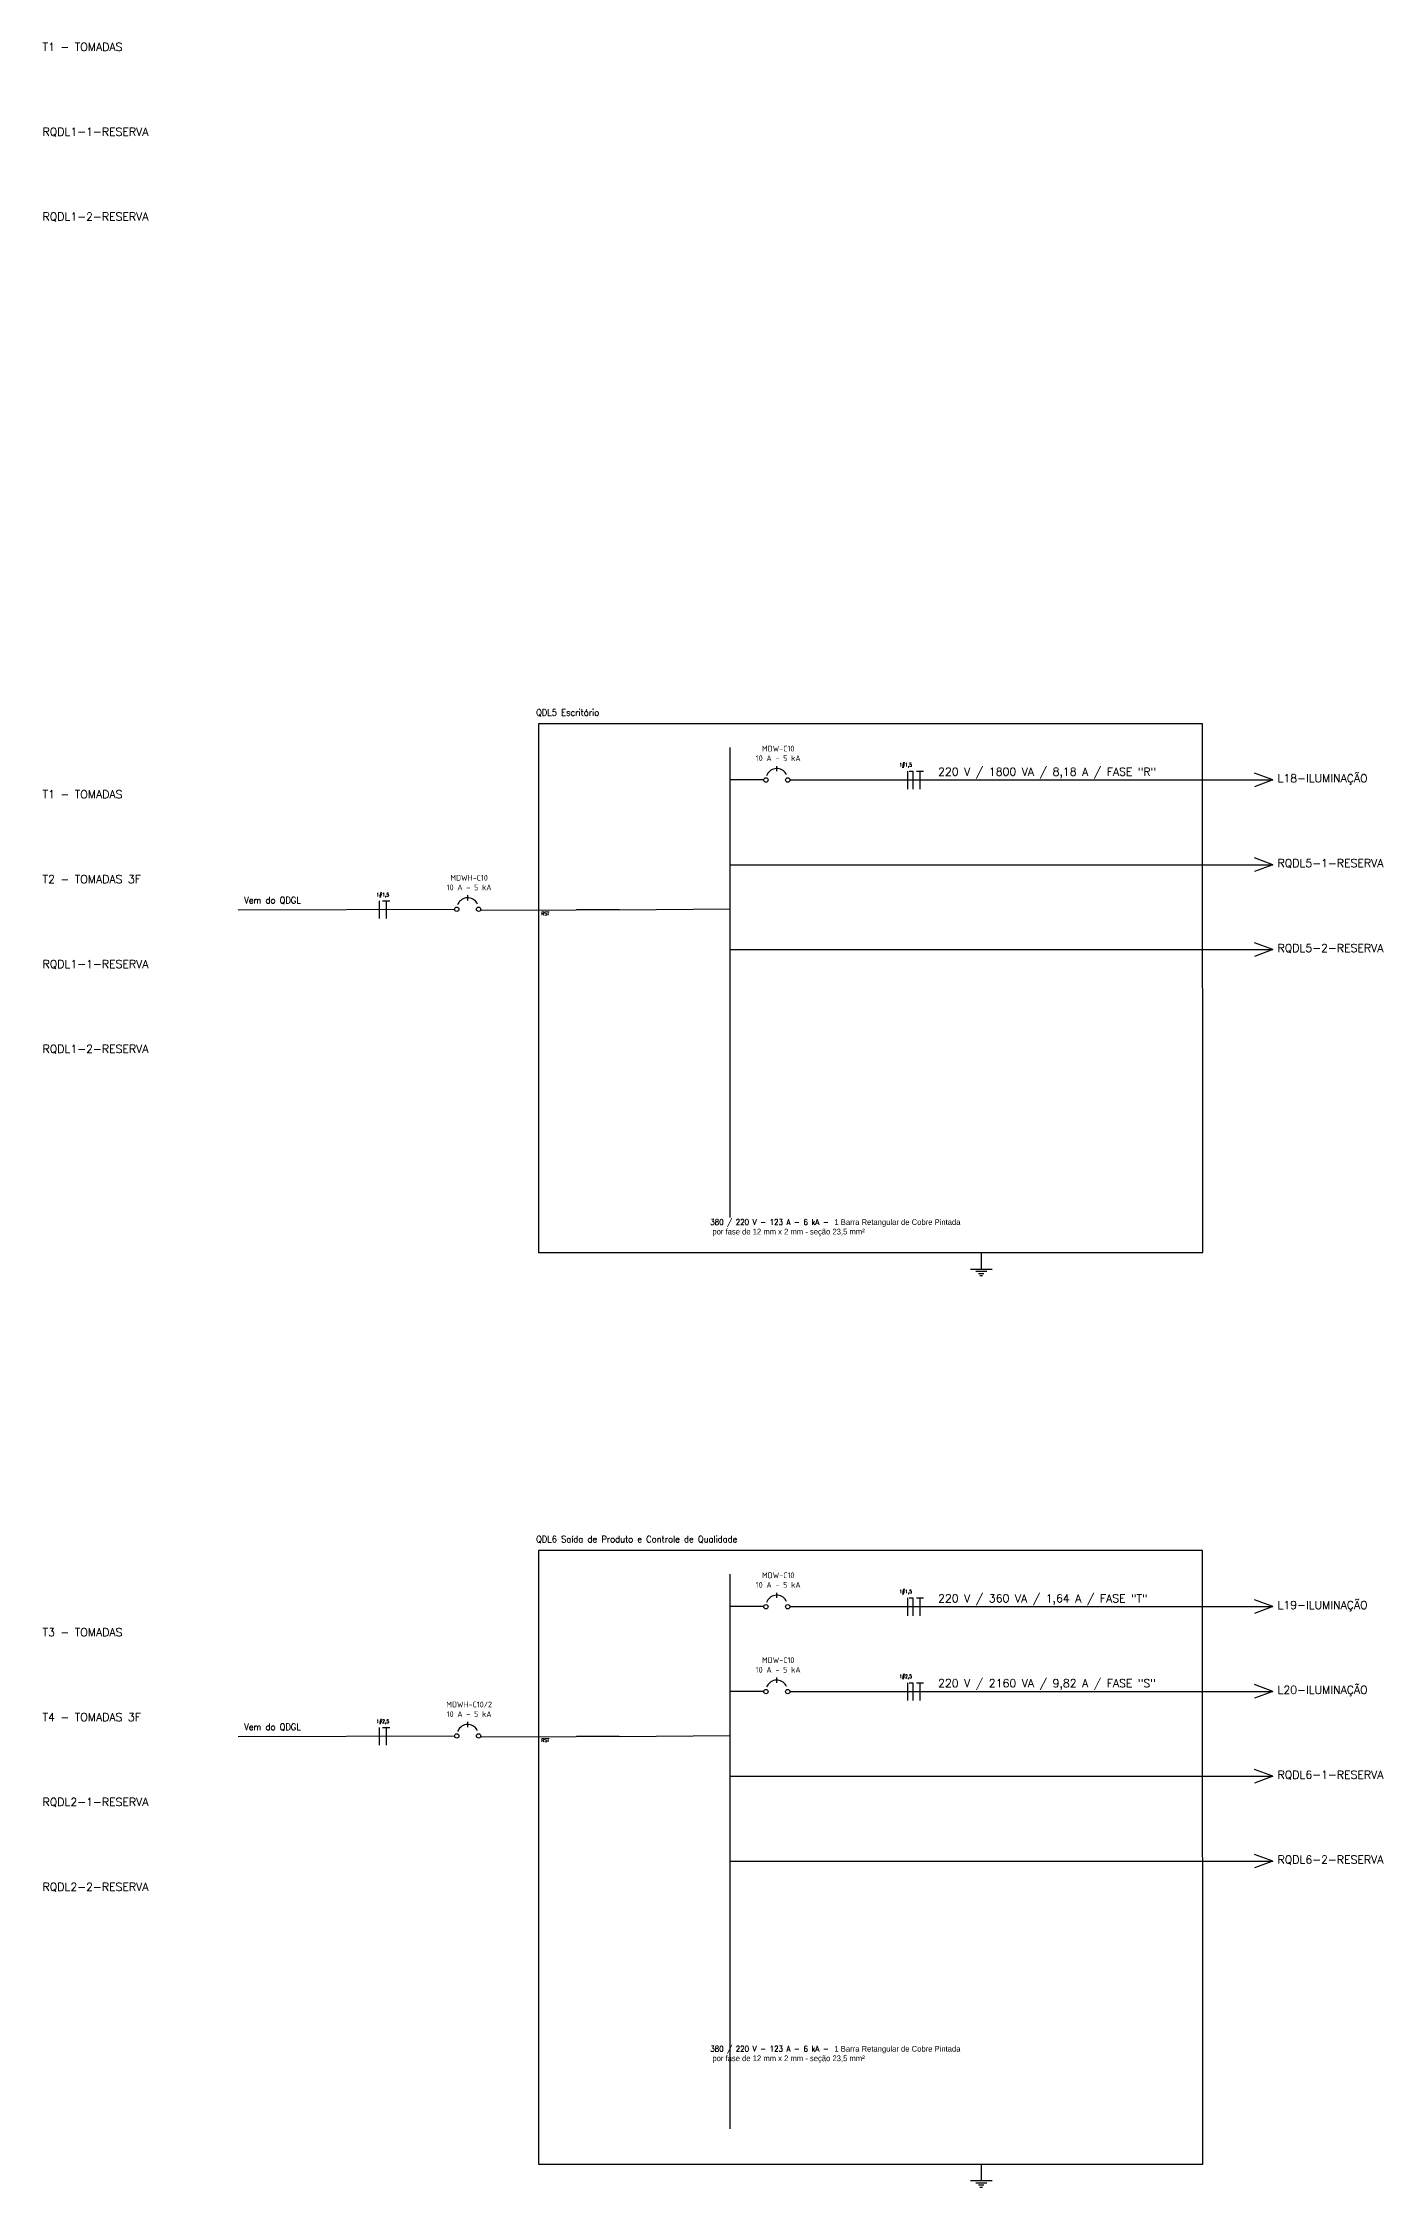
# Model space of a CAD drawing. Extents: x 196 to 641, y -49 to 322.
# Drawn here: x 560.4 to 607.9, y 133.3 to 209.3 of the extents above; entities that cross this region are included whole.
import ezdxf

# ---------------------------------------------------------------- set-up
doc = ezdxf.new("R2010")
doc.units = 0
doc.header["$MEASUREMENT"] = 0
for name, color, linetype in [('ELET_UNIFILAR_TEXTO', 4, 'Continuous'), ('ELET_UNIFILAR_TEXTO2', 4, 'Continuous'), ('ELT_UNIFILAR_DESENHO', 5, 'Continuous')]:
    doc.layers.add(name, color=color, linetype=linetype)
doc.styles.add('textstyle4', font='arial.ttf')
doc.styles.add('textstyle5', font='')
doc.styles.add('textstyle7', font='romans__.ttf')
doc.styles.get('textstyle5').set_extended_font_data('Standard')

msp = doc.modelspace()

# ---------------------------------------------------------------- linework, layer by layer
at = {"layer": 'ELT_UNIFILAR_DESENHO'}
for p, q in [((601.539, 185.207), (578, 185.207)), ((578, 185.207), (578, 166.463)), ((601.547, 166.463), (601.539, 185.207)), ((584.789, 167.712), (584.789, 184.362)), ((585.983, 183.219), (584.789, 183.219)), ((586.446, 183.528), (586.446, 183.708)), ((586.91, 183.219), (604.036, 183.219)), ((591.08, 183.527), (591.08, 182.895)), ((591.143, 183.527), (591.269, 183.527)), ((591.269, 183.527), (591.269, 182.895)), ((591.395, 183.527), (591.648, 183.527)), ((591.521, 183.527), (591.521, 182.895)), ((604.036, 183.219), (603.376, 182.977)), ((604.036, 183.219), (603.385, 183.459)), ((584.789, 180.211), (604.036, 180.211)), ((604.036, 180.211), (603.376, 179.97)), ((604.036, 180.211), (603.385, 180.452)), ((567.351, 178.616), (575.027, 178.639)), ((572.348, 178.932), (572.348, 178.3)), ((572.473, 178.932), (572.726, 178.932)), ((572.6, 178.932), (572.6, 178.3)), ((575.49, 178.949), (575.49, 179.129)), ((575.49, 178.949), (575.49, 179.129)), ((575.947, 178.602), (579.338, 178.616)), ((580.854, 178.616), (579.341, 178.615)), ((580.854, 178.616), (584.789, 178.653)), ((584.789, 177.203), (604.036, 177.203)), ((604.036, 177.203), (603.376, 176.962)), ((604.036, 177.203), (603.385, 177.444)), ((578, 166.463), (601.547, 166.463)), ((593.695, 166.463), (593.695, 165.881)), ((593.308, 165.881), (594.081, 165.881)), ((593.501, 165.804), (593.888, 165.804)), ((593.598, 165.727), (593.791, 165.727)), ((593.646, 165.649), (593.743, 165.649)), ((601.539, 155.907), (578, 155.907)), ((578, 155.907), (578, 134.156)), ((601.547, 134.156), (601.539, 155.907)), ((584.789, 135.404), (584.789, 155.062)), ((586.446, 154.228), (586.446, 154.408)), ((585.983, 153.919), (584.789, 153.919)), ((586.91, 153.919), (604.036, 153.919)), ((591.08, 154.227), (591.08, 153.595)), ((591.143, 154.227), (591.269, 154.227)), ((591.269, 154.227), (591.269, 153.595)), ((591.395, 154.227), (591.648, 154.227)), ((591.521, 154.227), (591.521, 153.595)), ((604.036, 153.919), (603.376, 153.677)), ((604.036, 153.919), (603.385, 154.159)), ((586.446, 151.22), (586.446, 151.401)), ((585.983, 150.911), (584.789, 150.911)), ((586.91, 150.911), (604.036, 150.911)), ((591.08, 151.219), (591.08, 150.588)), ((591.143, 151.219), (591.269, 151.219)), ((591.269, 151.219), (591.269, 150.588)), ((591.395, 151.219), (591.648, 151.219)), ((591.521, 151.219), (591.521, 150.588)), ((604.036, 150.911), (603.376, 150.67)), ((604.036, 150.911), (603.385, 151.152)), ((575.49, 149.649), (575.49, 149.829)), ((575.49, 149.649), (575.49, 149.829)), ((567.351, 149.316), (575.027, 149.339)), ((572.348, 149.632), (572.348, 149)), ((572.473, 149.632), (572.726, 149.632)), ((572.6, 149.632), (572.6, 149)), ((575.947, 149.302), (579.338, 149.316)), ((580.854, 149.316), (579.341, 149.315)), ((580.854, 149.316), (584.789, 149.353)), ((584.789, 147.903), (604.036, 147.903)), ((604.036, 147.903), (603.376, 147.662)), ((604.036, 147.903), (603.385, 148.144)), ((584.789, 144.895), (604.036, 144.895)), ((604.036, 144.895), (603.376, 144.654)), ((604.036, 144.895), (603.385, 145.136)), ((578, 134.156), (601.547, 134.156)), ((593.695, 134.156), (593.695, 133.573)), ((593.308, 133.573), (594.081, 133.573)), ((593.501, 133.496), (593.888, 133.496)), ((593.598, 133.419), (593.791, 133.419)), ((593.646, 133.342), (593.743, 133.342))]:
    msp.add_line(p, q, dxfattribs=at)
for points in [[(586.796, 183.395), (586.772, 183.44), (586.742, 183.48), (586.707, 183.517), (586.667, 183.548), (586.624, 183.575), (586.578, 183.595), (586.53, 183.609), (586.48, 183.617), (586.429, 183.618), (586.379, 183.612), (586.33, 183.6), (586.283, 183.582), (586.239, 183.558), (586.198, 183.528), (586.161, 183.493), (586.13, 183.454), (586.103, 183.41), (586.083, 183.364)], [(575.84, 178.816), (575.815, 178.86), (575.786, 178.901), (575.751, 178.938), (575.711, 178.969), (575.668, 178.995), (575.622, 179.016), (575.573, 179.03), (575.523, 179.037), (575.473, 179.039), (575.423, 179.033), (575.374, 179.021), (575.327, 179.003), (575.282, 178.978), (575.242, 178.949), (575.205, 178.914), (575.173, 178.874), (575.147, 178.831), (575.127, 178.785)], [(586.796, 154.095), (586.772, 154.14), (586.742, 154.18), (586.707, 154.217), (586.667, 154.248), (586.624, 154.275), (586.578, 154.295), (586.53, 154.309), (586.48, 154.317), (586.429, 154.318), (586.379, 154.312), (586.33, 154.3), (586.283, 154.282), (586.239, 154.258), (586.198, 154.228), (586.161, 154.193), (586.13, 154.154), (586.103, 154.11), (586.083, 154.064)], [(586.796, 151.088), (586.772, 151.132), (586.742, 151.173), (586.707, 151.209), (586.667, 151.241), (586.624, 151.267), (586.578, 151.287), (586.53, 151.301), (586.48, 151.309), (586.429, 151.31), (586.379, 151.305), (586.33, 151.293), (586.283, 151.274), (586.239, 151.25), (586.198, 151.22), (586.161, 151.185), (586.13, 151.146), (586.103, 151.103), (586.083, 151.056)], [(575.84, 149.516), (575.815, 149.56), (575.786, 149.601), (575.751, 149.638), (575.711, 149.669), (575.668, 149.695), (575.622, 149.716), (575.573, 149.73), (575.523, 149.737), (575.473, 149.739), (575.423, 149.733), (575.374, 149.721), (575.327, 149.703), (575.282, 149.678), (575.242, 149.649), (575.205, 149.614), (575.173, 149.574), (575.147, 149.531), (575.127, 149.485)]]:
    msp.add_lwpolyline(points, dxfattribs=at)
for centre in [(586.06, 183.214), (586.833, 183.214), (575.104, 178.634), (575.876, 178.634), (586.06, 153.914), (586.833, 153.914), (586.06, 150.906), (586.833, 150.906), (575.104, 149.334), (575.876, 149.334)]:
    msp.add_circle(centre, 0.0772, dxfattribs=at)

# ---------------------------------------------------------------- texts
at = {"layer": 'ELET_UNIFILAR_TEXTO'}
for s, insert, char_height, attachment_point, style in [('QDL5 Escritório', (577.913, 185.726), 0.23696, 1, 'textstyle5'), ('\\pxsm1;{\\Fisocp|c0;MDW-C10\\P\\Fisocp2|c0;10 A - 5 kA}', (586.496, 183.884), 0.20406, 8, 'textstyle4'), ('\\A1;\\pxqc;1#1,5', (590.788, 183.817), 0.12638, 1, 'textstyle5'), ('\\pxsm1;{\\Fisocp|c0;MDWH-C10\\P\\Fisocp2|c0;10 A - 5 kA}', (575.54, 179.305), 0.20406, 8, 'textstyle4'), ('Vem do QDGL', (567.565, 179.07), 0.23696, 1, 'textstyle5'), ('\\A1;1#1,5', (572.255, 179.214), 0.1264, 1, 'textstyle5'), ('RST', (578.103, 178.545), 0.1264, 1, 'textstyle5'), ('RST', (578.103, 178.545), 0.1264, 1, 'textstyle5'), ('\\A1;380 / 220 V - 123 A - 6 kA - {\\A0;\\fArial|b0|i0|c0|p34; \\Ftxt|c0;1 Barra Retangular de Cobre Pintada\\P por fase de 12 mm x 2 mm - seção 23,5 mm\\fArial|b0|i0|c0|p34;²}', (584.089, 167.646), 0.202345, 1, 'textstyle5'), ('QDL6 Saída de Produto e Controle de Qualidade', (577.913, 156.426), 0.23696, 1, 'textstyle5'), ('\\pxsm1;{\\Fisocp|c0;MDW-C10\\P\\Fisocp2|c0;10 A - 5 kA}', (586.496, 154.584), 0.20406, 8, 'textstyle4'), ('\\A1;\\pxqc;1#1,5', (590.788, 154.517), 0.12638, 1, 'textstyle5'), ('\\pxsm1;{\\Fisocp|c0;MDW-C10\\P\\Fisocp2|c0;10 A - 5 kA}', (586.496, 151.576), 0.20406, 8, 'textstyle4'), ('\\A1;\\pxqc;1#2,5', (590.788, 151.509), 0.12638, 1, 'textstyle5'), ('\\pxsm1;{\\Fisocp|c0;MDWH-C10/2\\P\\Fisocp2|c0;10 A - 5 kA}', (575.54, 150.005), 0.20406, 8, 'textstyle4'), ('Vem do QDGL', (567.565, 149.77), 0.23696, 1, 'textstyle5'), ('\\A1;1#2,5', (572.255, 149.914), 0.1264, 1, 'textstyle5'), ('RST', (578.103, 149.245), 0.1264, 1, 'textstyle5'), ('RST', (578.103, 149.245), 0.1264, 1, 'textstyle5'), ('\\A1;380 / 220 V - 123 A - 6 kA - {\\A0;\\fArial|b0|i0|c0|p34; \\Ftxt|c0;1 Barra Retangular de Cobre Pintada\\P por fase de 12 mm x 2 mm - seção 23,5 mm\\fArial|b0|i0|c0|p34;²}', (584.089, 138.346), 0.202345, 1, 'textstyle5')]:
    msp.add_mtext(s, dxfattribs=dict(at, insert=insert, char_height=char_height, attachment_point=attachment_point, style=style))
at = {"layer": 'ELET_UNIFILAR_TEXTO2', "char_height": 0.28356, "attachment_point": 1, "style": 'textstyle7'}
for s, insert, width in [('T1 - TOMADAS', (560.419, 209.34), 3.5369), ('RQDL1-1-RESERVA', (560.419, 206.332), 3.00015), ('RQDL1-2-RESERVA', (560.419, 203.324), 3.00015), ('T1 - TOMADAS', (560.419, 182.849), 3.5369), ('T2 - TOMADAS 3F', (560.419, 179.841), 4.23737), ('RQDL1-1-RESERVA', (560.419, 176.834), 3.00015), ('RQDL1-2-RESERVA', (560.419, 173.826), 3.00015), ('T3 - TOMADAS', (560.419, 153.149), 4.71987), ('T4 - TOMADAS 3F', (560.419, 150.141), 4.43325), ('RQDL2-1-RESERVA', (560.419, 147.134), 3.00015), ('RQDL2-2-RESERVA', (560.419, 144.126), 3.00015)]:
    msp.add_mtext(s, dxfattribs=dict(at, insert=insert, width=width))
for s, insert in [('220 V / 1800 VA / 8,18 A / FASE "R"', (592.164, 183.651)), ('L18-ILUMINAÇÃO', (604.197, 183.415)), ('RQDL5-1-RESERVA', (604.197, 180.408)), ('RQDL5-2-RESERVA', (604.197, 177.4)), ('220 V / 360 VA / 1,64 A / FASE "T"', (592.164, 154.351)), ('L19-ILUMINAÇÃO', (604.197, 154.115)), ('220 V / 2160 VA / 9,82 A / FASE "S"', (592.164, 151.343)), ('L20-ILUMINAÇÃO', (604.197, 151.108)), ('RQDL6-1-RESERVA', (604.197, 148.1)), ('RQDL6-2-RESERVA', (604.197, 145.092))]:
    msp.add_mtext(s, dxfattribs=dict(at, insert=insert))

doc.saveas('drawing.dxf')
